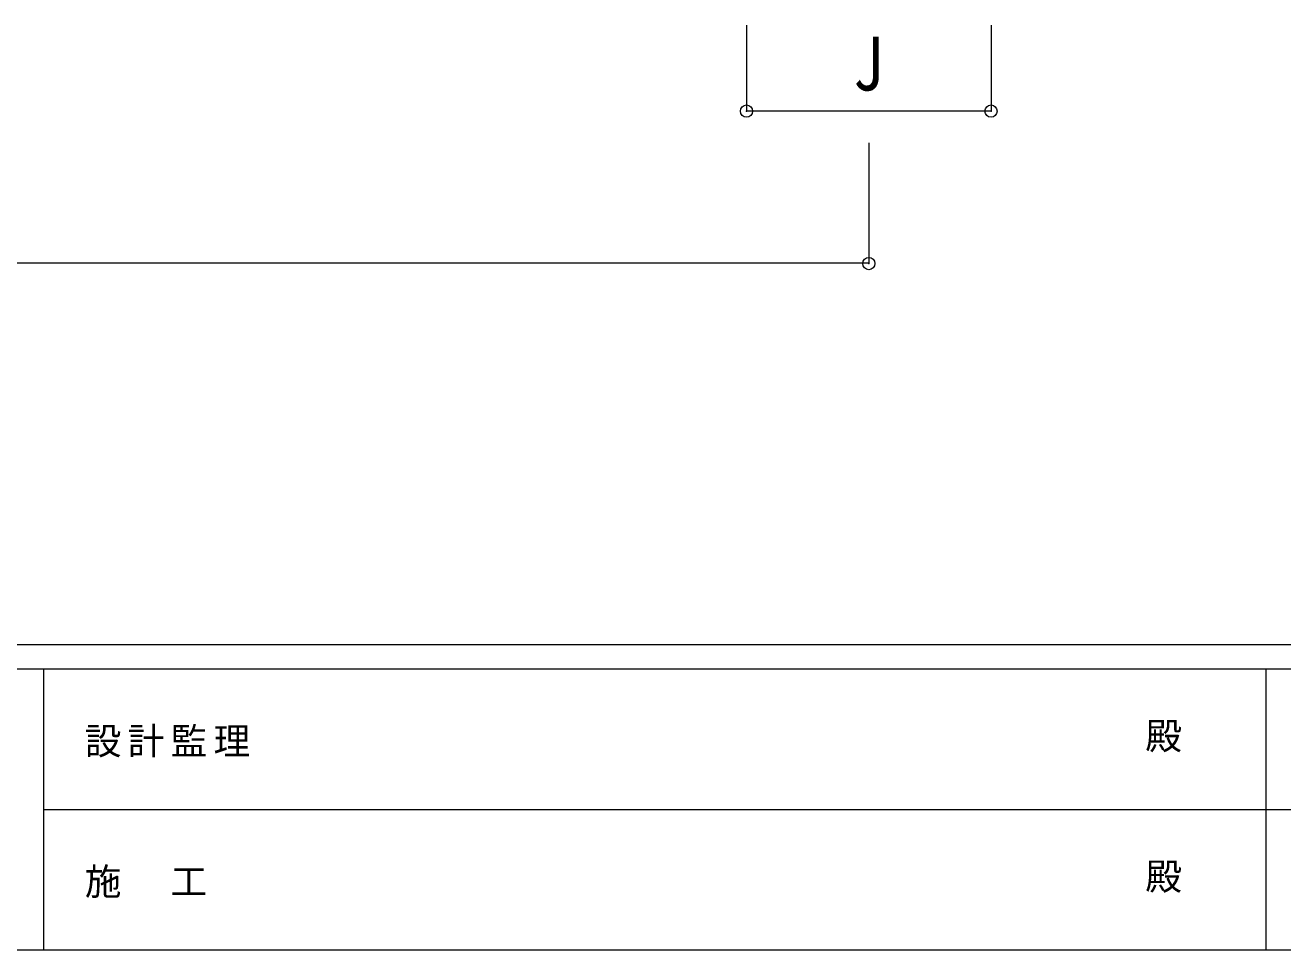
# Model space of a CAD drawing. Units: millimetres, scale not verified. Extents: x -11181 to 11305, y -7804 to 7716.
# Drawn here: x -4596 to -480, y -7804 to -4776 of the extents above; entities that cross this region are included whole.
import ezdxf
from ezdxf.enums import TextEntityAlignment as Align

# ---------------------------------------------------------------- set-up
doc = ezdxf.new("R2010")
doc.units = ezdxf.units.MM
doc.header["$LTSCALE"] = 40
doc.header["$PDMODE"] = 32
doc.header["$PDSIZE"] = 40
doc.layers.add('0-7_PARTS2', color=4, linetype='Continuous', lineweight=9)
doc.layers.add('F-0', color=7, linetype='Continuous', lineweight=9)
doc.styles.add('ＭＳ ゴシック', font='')
doc.styles.get('ＭＳ ゴシック').set_extended_font_data('MS Gothic')

msp = doc.modelspace()

# ---------------------------------------------------------------- linework, layer by layer
at = {"layer": '0-7_PARTS2', "color": 6}
for p, q in [((-2235.48, -4776.35), (-2235.48, -5057.63)), ((-1435.48, -4776.35), (-1435.48, -5057.63)), ((-2235.48, -5056.63), (-1435.48, -5056.63)), ((-1835.48, -5161.73), (-1835.48, -5556.96)), ((-2010.48, -5555.96), (-9333.48, -5555.96)), ((-1835.48, -5555.96), (-2138.59, -5555.96))]:
    msp.add_line(p, q, dxfattribs=at)
for p in [(-2235.48, -5057.63), (-1435.48, -5057.63), (-1835.48, -5556.96)]:
    msp.add_point(p, dxfattribs=at)
at = {"layer": 'F-0', "color": 5}
for p, q in [((-11180.61, -6803.54), (10739.39, -6803.54)), ((-11180.61, -6883.54), (7183.72, -6883.54)), ((-4536.28, -6883.54), (-4536.28, -7803.54)), ((-536.28, -6883.54), (-536.28, -7803.54)), ((-4536.28, -7343.54), (3663.72, -7343.54)), ((-11180.61, -7803.54), (10739.39, -7803.54))]:
    msp.add_line(p, q, dxfattribs=at)

# ---------------------------------------------------------------- texts
at = {"layer": '0-7_PARTS2', "color": 7, "style": 'ＭＳ ゴシック', "width": 0.85}
msp.add_text('J', height=176, dxfattribs=at).set_placement((-1888.11, -5043.13), align=Align.BOTTOM_LEFT)
at = {"layer": 'F-0', "style": 'ＭＳ ゴシック'}
for p in [(-930.57, -7173.54), (-930.57, -7633.54)]:
    msp.add_text('殿', height=87.98, dxfattribs=at).set_placement(p, align=Align.BOTTOM_LEFT)
at = {"layer": 'F-0', "char_height": 87.98, "attachment_point": 7, "style": 'ＭＳ ゴシック'}
for s, insert in [('\\T1.17;設計監理', (-4401.18, -7173.54)), ('\\T1.17;施\u3000工', (-4401.18, -7633.54))]:
    msp.add_mtext(s, dxfattribs=dict(at, insert=insert))

doc.saveas('drawing.dxf')
